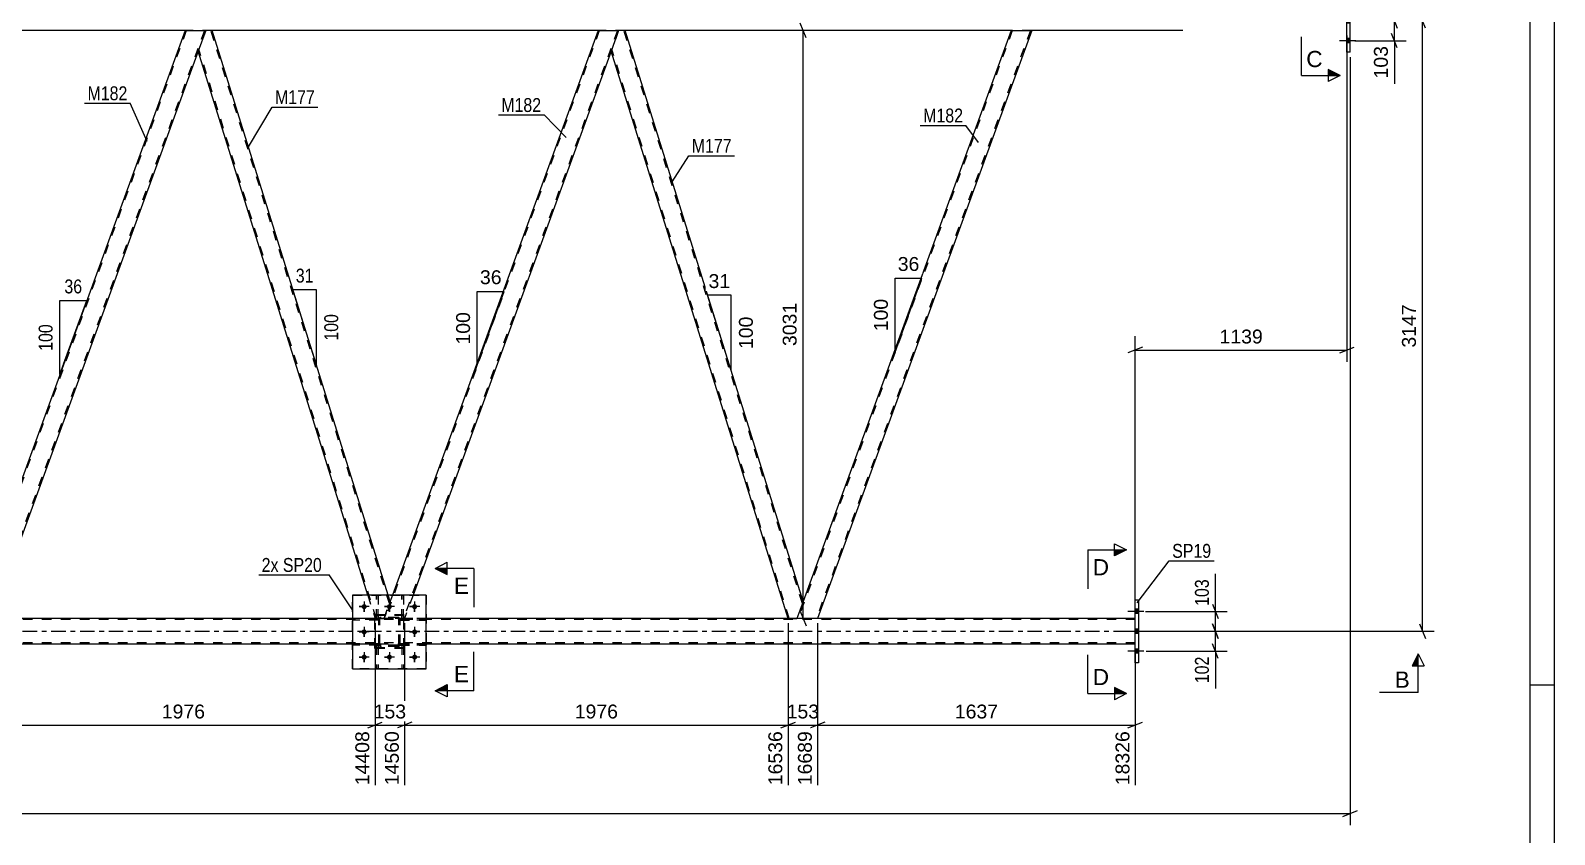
# Model space of a CAD drawing. Header units: millimetres. Extents: x 0 to 841, y 0 to 594.
# Drawn here: x 526.8 to 841, y 267.2 to 433 of the extents above; entities that cross this region are included whole.
import ezdxf

# ---------------------------------------------------------------- set-up
doc = ezdxf.new("R2010")
doc.units = ezdxf.units.MM
doc.linetypes.add('DXK_LINE_DOT2', pattern=[3.9198, 1.9599, -1.9599])
doc.linetypes.add('DXK_LINE_DOT3', pattern=[5.9187, 2.979, -0.9799, 0.9799, -0.9799])
doc.styles.add('Arial', font='ARIAL.TTF', dxfattribs={"height": 0.2})
doc.styles.add('Arial Narrow', font='ARIALN.TTF', dxfattribs={"height": 0.2})

# ---------------------------------------------------------------- blocks, each defined once
blk = doc.blocks.new('Unknown-318886728-1115')
at = {"color": 5, "linetype": 'Continuous'}
for p, q in [((841, 0), (841, 594)), ((836, 5), (836, 589)), ((841, 298), (836, 298))]:
    blk.add_line(p, q, dxfattribs=at)
blk = doc.blocks.new('Part-318886728-4066 - 3866')
at = {"color": 2, "linetype": 'Continuous'}
for p, q in [((798.22, 428.47), (798.22, 441.47)), ((798.86, 441.47), (798.22, 441.47)), ((798.86, 428.47), (798.86, 441.47)), ((798.86, 428.47), (798.22, 428.47))]:
    blk.add_line(p, q, dxfattribs=at)
blk = doc.blocks.new('Part-318886728-3874 - 3866')
at = {"color": 2, "linetype": 'Continuous'}
for p, q in [((558.69, 432.97), (479.13, 432.97)), ((643.83, 432.97), (564.27, 432.97)), ((728.96, 432.97), (649.4, 432.97)), ((764.37, 432.97), (733.22, 432.97))]:
    blk.add_line(p, q, dxfattribs=at)
at = {"color": 7, "linetype": 'DXK_LINE_DOT2'}
for p, q in [((564.27, 432.97), (558.69, 432.97)), ((649.4, 432.97), (643.83, 432.97)), ((733.22, 432.97), (728.96, 432.97))]:
    blk.add_line(p, q, dxfattribs=at)
blk = doc.blocks.new('Bolt-318886728-3894 - 3866')
at = {"linetype": 'Continuous'}
for points in [[(798.86, 438.63), (798.86, 439.51), (798.22, 439.51), (798.22, 438.63)], [(798.86, 438.63), (798.86, 439.51), (798.22, 439.51), (798.22, 438.63)], [(798.86, 438.63), (798.86, 439.51), (798.22, 439.51), (798.22, 438.63)], [(798.86, 434.51), (798.86, 435.39), (798.22, 435.39), (798.22, 434.51)], [(798.86, 434.51), (798.86, 435.39), (798.22, 435.39), (798.22, 434.51)], [(798.86, 430.43), (798.86, 431.31), (798.22, 431.31), (798.22, 430.43)], [(798.86, 430.43), (798.86, 431.31), (798.22, 431.31), (798.22, 430.43)], [(798.86, 430.43), (798.86, 431.31), (798.22, 431.31), (798.22, 430.43)]]:
    blk.add_hatch(color=1, dxfattribs=at).paths.add_polyline_path(points)
at = {"color": 1, "linetype": 'Continuous'}
for p, q in [((800.02, 439.07), (796.7, 439.07)), ((800.02, 439.07), (796.7, 439.07)), ((800.02, 439.07), (796.7, 439.07)), ((798.86, 439.51), (798.22, 439.51)), ((798.86, 439.51), (798.22, 439.51)), ((798.86, 439.51), (798.22, 439.51)), ((798.86, 438.63), (798.22, 438.63)), ((798.86, 438.63), (798.22, 438.63)), ((798.86, 438.63), (798.22, 438.63)), ((800.02, 434.95), (796.7, 434.95)), ((800.02, 434.95), (796.7, 434.95)), ((798.86, 435.39), (798.22, 435.39)), ((798.86, 435.39), (798.22, 435.39)), ((798.86, 434.51), (798.22, 434.51)), ((798.86, 434.51), (798.22, 434.51)), ((800.02, 430.87), (796.7, 430.87)), ((800.02, 430.87), (796.7, 430.87)), ((800.02, 430.87), (796.7, 430.87)), ((798.86, 431.31), (798.22, 431.31)), ((798.86, 431.31), (798.22, 431.31)), ((798.86, 431.31), (798.22, 431.31)), ((798.86, 430.43), (798.22, 430.43)), ((798.86, 430.43), (798.22, 430.43)), ((798.86, 430.43), (798.22, 430.43))]:
    blk.add_line(p, q, dxfattribs=at)
blk = doc.blocks.new('Part-318886728-3965 - 3866')
at = {"color": 7, "linetype": 'DXK_LINE_DOT2'}
for p, q in [((598.62, 306.54), (593.22, 306.54)), ((593.22, 306.22), (593.22, 306.54)), ((598.62, 306.22), (593.22, 306.22)), ((598.02, 306.22), (598.02, 306.54)), ((598.62, 306.54), (598.62, 306.22))]:
    blk.add_line(p, q, dxfattribs=at)
blk = doc.blocks.new('Part-318886728-4193 - 3866')
at = {"color": 7, "linetype": 'DXK_LINE_DOT2'}
for p, q in [((603.82, 312.38), (597.82, 312.38)), ((597.82, 305.58), (597.82, 312.38)), ((603.82, 305.58), (603.82, 312.38)), ((603.82, 305.58), (597.82, 305.58))]:
    blk.add_line(p, q, dxfattribs=at)
blk = doc.blocks.new('Part-318886728-4252 - 3866')
at = {"color": 7, "linetype": 'DXK_LINE_DOT2'}
for p, q in [((598.62, 306.54), (593.22, 306.54)), ((593.22, 306.54), (593.22, 306.22)), ((598.62, 306.22), (593.22, 306.22)), ((598.02, 306.22), (598.02, 306.54)), ((598.62, 306.22), (598.62, 306.54))]:
    blk.add_line(p, q, dxfattribs=at)
blk = doc.blocks.new('Part-318886728-4170 - 3866')
at = {"color": 7, "linetype": 'DXK_LINE_DOT2'}
for p, q in [((608.42, 306.54), (603.02, 306.54)), ((603.02, 306.54), (603.02, 306.22)), ((603.02, 306.22), (608.42, 306.22)), ((603.62, 306.22), (603.62, 306.54)), ((608.42, 306.22), (608.42, 306.54))]:
    blk.add_line(p, q, dxfattribs=at)
blk = doc.blocks.new('Part-318886728-3964 - 3866')
at = {"color": 7, "linetype": 'DXK_LINE_DOT2'}
for p, q in [((598.62, 311.74), (593.22, 311.74)), ((593.22, 311.42), (593.22, 311.74)), ((598.62, 311.42), (593.22, 311.42)), ((598.02, 311.42), (598.02, 311.74)), ((598.62, 311.74), (598.62, 311.42))]:
    blk.add_line(p, q, dxfattribs=at)
blk = doc.blocks.new('Part-318886728-3967 - 3866')
at = {"color": 7, "linetype": 'DXK_LINE_DOT2'}
for p, q in [((598.18, 311.73), (598.18, 316.58)), ((598.18, 316.58), (598.5, 316.58)), ((598.5, 316.58), (598.5, 311.73)), ((598.18, 312.33), (598.5, 312.33)), ((598.5, 311.73), (598.18, 311.73))]:
    blk.add_line(p, q, dxfattribs=at)
blk = doc.blocks.new('Part-318886728-3989 - 3866')
at = {"color": 2, "linetype": 'Continuous'}
for p, q in [((562.95, 432.97), (561.4, 428.72)), ((564.27, 432.97), (562.95, 432.97)), ((600.55, 316.58), (564.27, 432.97)), ((596.36, 316.58), (561.4, 428.72))]:
    blk.add_line(p, q, dxfattribs=at)
at = {"color": 7, "linetype": 'DXK_LINE_DOT2'}
for p, q in [((600.83, 314.85), (564.02, 432.97)), ((598.11, 311.75), (561.54, 429.09)), ((596.36, 316.58), (597.86, 311.75)), ((599.71, 311.75), (600.97, 315.22)), ((600.97, 315.22), (600.55, 316.58)), ((597.86, 311.75), (599.71, 311.75))]:
    blk.add_line(p, q, dxfattribs=at)
blk = doc.blocks.new('Part-318886728-4292 - 3866')
at = {"color": 2, "linetype": 'Continuous'}
for p, q in [((754.57, 302.61), (754.57, 315.61)), ((754.57, 315.61), (755.21, 315.61)), ((755.21, 315.61), (755.21, 302.61)), ((755.21, 302.61), (754.57, 302.61))]:
    blk.add_line(p, q, dxfattribs=at)
blk = doc.blocks.new('Part-318886728-4016 - 3866')
at = {"color": 7, "linetype": 'DXK_LINE_DOT2'}
for p, q in [((603.02, 311.42), (603.02, 311.74)), ((603.02, 311.74), (608.42, 311.74)), ((608.42, 311.42), (603.02, 311.42)), ((603.62, 311.42), (603.62, 311.74)), ((608.42, 311.74), (608.42, 311.42))]:
    blk.add_line(p, q, dxfattribs=at)
blk = doc.blocks.new('Part-318886728-4017 - 3866')
at = {"color": 7, "linetype": 'DXK_LINE_DOT2'}
for p, q in [((603.02, 306.22), (603.02, 306.54)), ((603.02, 306.54), (608.42, 306.54)), ((608.42, 306.22), (603.02, 306.22)), ((603.62, 306.22), (603.62, 306.54)), ((608.42, 306.54), (608.42, 306.22))]:
    blk.add_line(p, q, dxfattribs=at)
blk = doc.blocks.new('Part-318886728-4022 - 3866')
at = {"color": 2, "linetype": 'Continuous'}
for p, q in [((648.08, 432.97), (646.54, 428.72)), ((649.4, 432.97), (648.08, 432.97)), ((686.1, 315.22), (649.4, 432.97)), ((683, 311.75), (646.54, 428.72)), ((685.83, 314.48), (684.84, 311.75)), ((686.1, 315.22), (685.83, 314.48))]:
    blk.add_line(p, q, dxfattribs=at)
at = {"color": 7, "linetype": 'DXK_LINE_DOT2'}
for p, q in [((685.97, 314.85), (649.15, 432.97)), ((683.25, 311.75), (646.67, 429.09)), ((686.08, 315.17), (685.83, 314.48)), ((683, 311.75), (684.84, 311.75))]:
    blk.add_line(p, q, dxfattribs=at)
blk = doc.blocks.new('Part-318886728-4027 - 3866')
at = {"color": 7, "linetype": 'DXK_LINE_DOT2'}
for p, q in [((729.22, 432.97), (685.1, 311.75)), ((732.96, 432.97), (688.84, 311.75)), ((729.22, 432.97), (729.24, 432.97)), ((686.1, 315.22), (684.84, 311.75)), ((689.1, 311.75), (684.84, 311.75))]:
    blk.add_line(p, q, dxfattribs=at)
at = {"color": 2, "linetype": 'Continuous'}
for p, q in [((728.96, 432.97), (686.1, 315.22)), ((733.22, 432.97), (689.1, 311.75)), ((728.96, 432.97), (733.22, 432.97))]:
    blk.add_line(p, q, dxfattribs=at)
blk = doc.blocks.new('Part-318886728-4253 - 3866')
at = {"color": 7, "linetype": 'DXK_LINE_DOT2'}
for p, q in [((603.38, 311.73), (603.38, 316.58)), ((603.38, 316.58), (603.7, 316.58)), ((603.7, 316.58), (603.7, 311.73)), ((603.38, 312.33), (603.7, 312.33)), ((603.7, 311.73), (603.38, 311.73))]:
    blk.add_line(p, q, dxfattribs=at)
blk = doc.blocks.new('Part-318886728-4073 - 3866')
at = {"color": 7, "linetype": 'DXK_LINE_DOT2'}
for p, q in [((598.62, 311.5), (598.66, 311.68)), ((598.66, 311.68), (598.62, 311.5)), ((598.62, 306.46), (598.62, 311.5)), ((598.86, 311.5), (598.88, 311.59)), ((598.86, 306.46), (598.86, 311.5)), ((598.88, 311.59), (598.93, 311.67)), ((598.92, 311.94), (599.1, 311.98)), ((599.1, 311.98), (598.92, 311.94)), ((598.93, 311.67), (599.01, 311.72)), ((599.01, 311.72), (599.1, 311.74)), ((602.54, 311.98), (599.1, 311.98)), ((599.1, 311.74), (602.54, 311.74)), ((602.54, 311.98), (602.73, 311.94)), ((602.73, 311.94), (602.54, 311.98)), ((602.54, 311.74), (602.64, 311.72)), ((602.64, 311.72), (602.71, 311.67)), ((602.71, 311.67), (602.77, 311.59)), ((602.77, 311.59), (602.78, 311.5)), ((602.78, 306.46), (602.78, 311.5)), ((602.99, 311.68), (603.02, 311.5)), ((603.02, 311.5), (602.99, 311.68)), ((603.02, 306.46), (603.02, 311.5)), ((598.66, 306.27), (598.62, 306.46)), ((598.62, 306.46), (598.66, 306.27)), ((598.88, 306.36), (598.86, 306.46)), ((598.93, 306.29), (598.88, 306.36)), ((599.1, 305.98), (598.92, 306.01)), ((598.92, 306.01), (599.1, 305.98)), ((599.01, 306.23), (598.93, 306.29)), ((599.1, 306.22), (599.01, 306.23)), ((602.54, 306.22), (599.1, 306.22)), ((602.54, 305.98), (599.1, 305.98)), ((602.64, 306.23), (602.54, 306.22)), ((602.73, 306.01), (602.54, 305.98)), ((602.54, 305.98), (602.73, 306.01)), ((602.71, 306.29), (602.64, 306.23)), ((602.77, 306.36), (602.71, 306.29)), ((602.78, 306.46), (602.77, 306.36)), ((603.02, 306.46), (602.99, 306.27)), ((602.99, 306.27), (603.02, 306.46))]:
    blk.add_line(p, q, dxfattribs=at)
at = {"color": 7, "linetype": 'DXK_LINE_DOT3'}
blk.add_line((600.82, 308.98), (600.82, 308.98), dxfattribs=at)
at = {"color": 7, "linetype": 'DXK_LINE_DOT2'}
for centre, start, end in [((599.1, 311.5), 112.5, 157.5), ((599.1, 311.5), 112.5, 157.5), ((602.54, 311.5), 22.5, 67.5), ((602.54, 311.5), 22.5, 67.5), ((599.1, 306.46), 202.5, 247.5), ((599.1, 306.46), 202.5, 247.5), ((602.54, 306.46), 292.5, 337.5), ((602.54, 306.46), 292.5, 337.5)]:
    blk.add_arc(centre, 0.48, start, end, dxfattribs=at)
blk = doc.blocks.new('Part-318886728-4223 - 3866')
at = {"color": 7, "linetype": 'DXK_LINE_DOT2'}
for p, q in [((754.57, 311.51), (69.47, 311.51)), ((754.57, 311.75), (337.82, 311.75)), ((608.42, 311.75), (593.22, 311.75)), ((754.57, 306.47), (754.57, 311.75)), ((754.57, 306.71), (69.47, 306.71)), ((608.42, 306.47), (593.22, 306.47))]:
    blk.add_line(p, q, dxfattribs=at)
at = {"color": 2, "linetype": 'Continuous'}
for p, q in [((593.22, 311.75), (353.02, 311.75)), ((754.57, 311.75), (608.42, 311.75)), ((593.22, 306.47), (353.02, 306.47)), ((754.57, 306.47), (608.42, 306.47))]:
    blk.add_line(p, q, dxfattribs=at)
at = {"color": 7, "linetype": 'DXK_LINE_DOT3'}
blk.add_line((69.47, 309.11), (754.57, 309.11), dxfattribs=at)
blk = doc.blocks.new('Part-318886728-4078 - 3866')
at = {"color": 7, "linetype": 'DXK_LINE_DOT2'}
for p, q in [((644.08, 432.97), (599.96, 311.75)), ((647.83, 432.97), (603.71, 311.75)), ((644.08, 432.97), (644.1, 432.97)), ((648.08, 432.97), (646.54, 428.72)), ((601.46, 316.58), (599.71, 311.75)), ((605.72, 316.58), (603.96, 311.75)), ((603.96, 311.75), (599.71, 311.75))]:
    blk.add_line(p, q, dxfattribs=at)
at = {"color": 2, "linetype": 'Continuous'}
for p, q in [((643.83, 432.97), (601.46, 316.58)), ((643.83, 432.97), (648.08, 432.97)), ((646.54, 428.72), (605.72, 316.58))]:
    blk.add_line(p, q, dxfattribs=at)
blk = doc.blocks.new('Part-318886728-4083 - 3866')
at = {"color": 7, "linetype": 'DXK_LINE_DOT2'}
for p, q in [((558.95, 432.97), (514.83, 311.75)), ((562.69, 432.97), (518.57, 311.75)), ((558.95, 432.97), (558.97, 432.97)), ((562.95, 432.97), (561.4, 428.72)), ((515.84, 315.22), (514.57, 311.75)), ((518.83, 311.75), (514.57, 311.75))]:
    blk.add_line(p, q, dxfattribs=at)
at = {"color": 2, "linetype": 'Continuous'}
for p, q in [((558.69, 432.97), (515.84, 315.22)), ((558.69, 432.97), (562.95, 432.97)), ((561.4, 428.72), (518.83, 311.75))]:
    blk.add_line(p, q, dxfattribs=at)
blk = doc.blocks.new('Part-318886728-4086 - 3866')
at = {"color": 2, "linetype": 'Continuous'}
for p, q in [((603.38, 316.58), (603.38, 316.58)), ((603.7, 316.58), (603.38, 316.58)), ((603.7, 316.58), (603.7, 316.58))]:
    blk.add_line(p, q, dxfattribs=at)
at = {"color": 7, "linetype": 'DXK_LINE_DOT2'}
for p, q in [((603.38, 311.73), (603.38, 316.58)), ((603.7, 311.73), (603.7, 316.58)), ((603.38, 312.33), (603.7, 312.33)), ((603.7, 311.73), (603.38, 311.73))]:
    blk.add_line(p, q, dxfattribs=at)
blk = doc.blocks.new('Part-318886728-4098 - 3866')
at = {"color": 7, "linetype": 'DXK_LINE_DOT2'}
for p, q in [((598.5, 306.21), (598.18, 306.21)), ((598.18, 306.21), (598.18, 301.38)), ((598.18, 305.61), (598.5, 305.61)), ((598.5, 306.21), (598.5, 301.38)), ((598.18, 301.38), (598.5, 301.38))]:
    blk.add_line(p, q, dxfattribs=at)
blk = doc.blocks.new('Part-318886728-4101 - 3866')
at = {"color": 7, "linetype": 'DXK_LINE_DOT2'}
for p, q in [((598.18, 306.21), (598.5, 306.21)), ((598.18, 306.21), (598.18, 301.38)), ((598.18, 305.61), (598.5, 305.61)), ((598.5, 306.21), (598.5, 301.38)), ((598.5, 301.38), (598.18, 301.38))]:
    blk.add_line(p, q, dxfattribs=at)
blk = doc.blocks.new('Part-318886728-4171 - 3866')
at = {"color": 7, "linetype": 'DXK_LINE_DOT2'}
for p, q in [((598.62, 311.74), (593.22, 311.74)), ((593.22, 311.74), (593.22, 311.42)), ((598.62, 311.42), (593.22, 311.42)), ((598.02, 311.42), (598.02, 311.74)), ((598.62, 311.42), (598.62, 311.74))]:
    blk.add_line(p, q, dxfattribs=at)
blk = doc.blocks.new('Bolt-318886728-4173 - 3866')
at = {"linetype": 'Continuous'}
for points in [[(755.21, 312.77), (755.21, 313.65), (754.57, 313.65), (754.57, 312.77)], [(755.21, 312.77), (755.21, 313.65), (754.57, 313.65), (754.57, 312.77)], [(755.21, 312.77), (755.21, 313.65), (754.57, 313.65), (754.57, 312.77)], [(755.21, 308.65), (755.21, 309.53), (754.57, 309.53), (754.57, 308.65)], [(755.21, 308.65), (755.21, 309.53), (754.57, 309.53), (754.57, 308.65)], [(755.21, 304.57), (755.21, 305.45), (754.57, 305.45), (754.57, 304.57)], [(755.21, 304.57), (755.21, 305.45), (754.57, 305.45), (754.57, 304.57)], [(755.21, 304.57), (755.21, 305.45), (754.57, 305.45), (754.57, 304.57)]]:
    blk.add_hatch(color=1, dxfattribs=at).paths.add_polyline_path(points)
at = {"color": 1, "linetype": 'Continuous'}
for p, q in [((756.37, 313.21), (753.05, 313.21)), ((756.37, 313.21), (753.05, 313.21)), ((756.37, 313.21), (753.05, 313.21)), ((755.21, 313.65), (754.57, 313.65)), ((755.21, 313.65), (754.57, 313.65)), ((755.21, 313.65), (754.57, 313.65)), ((755.21, 312.77), (754.57, 312.77)), ((755.21, 312.77), (754.57, 312.77)), ((755.21, 312.77), (754.57, 312.77)), ((756.37, 309.09), (753.05, 309.09)), ((756.37, 309.09), (753.05, 309.09)), ((755.21, 309.53), (754.57, 309.53)), ((755.21, 309.53), (754.57, 309.53)), ((755.21, 308.65), (754.57, 308.65)), ((755.21, 308.65), (754.57, 308.65)), ((756.37, 305.01), (753.05, 305.01)), ((756.37, 305.01), (753.05, 305.01)), ((756.37, 305.01), (753.05, 305.01)), ((755.21, 305.45), (754.57, 305.45)), ((755.21, 305.45), (754.57, 305.45)), ((755.21, 305.45), (754.57, 305.45)), ((755.21, 304.57), (754.57, 304.57)), ((755.21, 304.57), (754.57, 304.57)), ((755.21, 304.57), (754.57, 304.57))]:
    blk.add_line(p, q, dxfattribs=at)
blk = doc.blocks.new('Bolt-318886728-4174 - 3866')
at = {"linetype": 'Continuous'}
for points in [[(596.14, 314.18, -1), (595.1, 314.18, -1)], [(601.34, 314.18, -1), (600.3, 314.18, -1)], [(606.54, 314.18, -1), (605.5, 314.18, -1)], [(596.14, 308.98, -1), (595.1, 308.98, -1)], [(606.54, 308.98, -1), (605.5, 308.98, -1)], [(596.14, 303.78, -1), (595.1, 303.78, -1)], [(601.34, 303.78, -1), (600.3, 303.78, -1)], [(606.54, 303.78, -1), (605.5, 303.78, -1)]]:
    blk.add_hatch(color=1, dxfattribs=at).paths.add_polyline_path(points)
at = {"color": 1, "linetype": 'Continuous'}
for p, q in [((596.66, 314.18), (594.58, 314.18)), ((595.62, 315.22), (595.62, 313.14)), ((601.86, 314.18), (599.78, 314.18)), ((600.82, 315.22), (600.82, 313.14)), ((607.06, 314.18), (604.98, 314.18)), ((606.02, 315.22), (606.02, 313.14)), ((596.66, 308.98), (594.58, 308.98)), ((595.62, 310.02), (595.62, 307.94)), ((607.06, 308.98), (604.98, 308.98)), ((606.02, 310.02), (606.02, 307.94)), ((595.62, 304.82), (595.62, 302.74)), ((600.82, 304.82), (600.82, 302.74)), ((606.02, 304.82), (606.02, 302.74)), ((596.66, 303.78), (594.58, 303.78)), ((601.86, 303.78), (599.78, 303.78)), ((607.06, 303.78), (604.98, 303.78))]:
    blk.add_line(p, q, dxfattribs=at)
blk = doc.blocks.new('Bolt-318886728-4175 - 3866')
at = {"color": 1, "linetype": 'Continuous'}
for p, q in [((594.58, 314.18), (595.28, 314.18)), ((595.62, 315.22), (595.62, 314.52)), ((596.66, 314.18), (595.97, 314.18)), ((599.78, 314.18), (600.48, 314.18)), ((600.82, 315.22), (600.82, 314.52)), ((601.86, 314.18), (601.17, 314.18)), ((604.98, 314.18), (605.68, 314.18)), ((606.02, 315.22), (606.02, 314.52)), ((607.06, 314.18), (606.37, 314.18)), ((595.62, 313.14), (595.62, 313.83)), ((600.82, 313.14), (600.82, 313.83)), ((606.02, 313.14), (606.02, 313.83)), ((594.58, 308.98), (595.28, 308.98)), ((595.62, 310.02), (595.62, 309.32)), ((595.62, 307.94), (595.62, 308.63)), ((596.66, 308.98), (595.97, 308.98)), ((604.98, 308.98), (605.68, 308.98)), ((606.02, 310.02), (606.02, 309.32)), ((606.02, 307.94), (606.02, 308.63)), ((607.06, 308.98), (606.37, 308.98)), ((595.62, 304.82), (595.62, 304.12)), ((600.82, 304.82), (600.82, 304.12)), ((606.02, 304.82), (606.02, 304.12)), ((594.58, 303.78), (595.28, 303.78)), ((595.62, 302.74), (595.62, 303.43)), ((596.66, 303.78), (595.97, 303.78)), ((599.78, 303.78), (600.48, 303.78)), ((600.82, 302.74), (600.82, 303.43)), ((601.86, 303.78), (601.17, 303.78)), ((604.98, 303.78), (605.68, 303.78)), ((606.02, 302.74), (606.02, 303.43)), ((607.06, 303.78), (606.37, 303.78))]:
    blk.add_line(p, q, dxfattribs=at)
blk = doc.blocks.new('Part-318886728-4192 - 3866')
at = {"color": 7, "linetype": 'DXK_LINE_DOT2'}
for p, q in [((603.82, 312.51), (597.82, 312.51)), ((597.82, 305.71), (597.82, 312.51)), ((603.82, 305.71), (603.82, 312.51)), ((603.82, 305.71), (597.82, 305.71))]:
    blk.add_line(p, q, dxfattribs=at)
blk = doc.blocks.new('Part-318886728-4208 - 3866')
at = {"color": 2, "linetype": 'Continuous'}
for p, q in [((593.22, 316.58), (593.22, 301.38)), ((608.42, 316.58), (593.22, 316.58)), ((608.42, 301.38), (608.42, 316.58)), ((593.22, 301.38), (608.42, 301.38))]:
    blk.add_line(p, q, dxfattribs=at)
blk = doc.blocks.new('Part-318886728-4213 - 3866')
at = {"color": 7, "linetype": 'DXK_LINE_DOT2'}
for p, q in [((593.22, 301.38), (593.22, 316.58)), ((593.22, 316.58), (608.42, 316.58)), ((608.42, 316.58), (608.42, 301.38)), ((608.42, 301.38), (593.22, 301.38))]:
    blk.add_line(p, q, dxfattribs=at)
blk = doc.blocks.new('Part-318886728-4246 - 3866')
at = {"color": 7, "linetype": 'DXK_LINE_DOT2'}
for p, q in [((603.7, 306.21), (603.38, 306.21)), ((603.38, 306.21), (603.38, 301.38)), ((603.38, 305.61), (603.7, 305.61)), ((603.7, 306.21), (603.7, 301.38)), ((603.38, 301.38), (603.7, 301.38))]:
    blk.add_line(p, q, dxfattribs=at)
blk = doc.blocks.new('Part-318886728-4248 - 3866')
at = {"color": 7, "linetype": 'DXK_LINE_DOT2'}
for p, q in [((598.62, 311.5), (598.66, 311.68)), ((598.66, 311.68), (598.62, 311.5)), ((598.62, 306.46), (598.62, 311.5)), ((598.86, 311.5), (598.88, 311.59)), ((598.86, 306.46), (598.86, 311.5)), ((598.88, 311.59), (598.93, 311.67)), ((598.92, 311.94), (599.1, 311.98)), ((599.1, 311.98), (598.92, 311.94)), ((598.93, 311.67), (599.01, 311.72)), ((599.01, 311.72), (599.1, 311.74)), ((602.54, 311.98), (599.1, 311.98)), ((599.1, 311.74), (602.54, 311.74)), ((602.54, 311.98), (602.73, 311.94)), ((602.73, 311.94), (602.54, 311.98)), ((602.54, 311.74), (602.64, 311.72)), ((602.64, 311.72), (602.71, 311.67)), ((602.71, 311.67), (602.77, 311.59)), ((602.77, 311.59), (602.78, 311.5)), ((602.78, 306.46), (602.78, 311.5)), ((602.99, 311.68), (603.02, 311.5)), ((603.02, 311.5), (602.99, 311.68)), ((603.02, 306.46), (603.02, 311.5)), ((598.66, 306.27), (598.62, 306.46)), ((598.62, 306.46), (598.66, 306.27)), ((598.88, 306.36), (598.86, 306.46)), ((598.93, 306.29), (598.88, 306.36)), ((599.1, 305.98), (598.92, 306.01)), ((598.92, 306.01), (599.1, 305.98)), ((599.01, 306.23), (598.93, 306.29)), ((599.1, 306.22), (599.01, 306.23)), ((602.54, 306.22), (599.1, 306.22)), ((602.54, 305.98), (599.1, 305.98)), ((602.64, 306.23), (602.54, 306.22)), ((602.73, 306.01), (602.54, 305.98)), ((602.54, 305.98), (602.73, 306.01)), ((602.71, 306.29), (602.64, 306.23)), ((602.77, 306.36), (602.71, 306.29)), ((602.78, 306.46), (602.77, 306.36)), ((603.02, 306.46), (602.99, 306.27)), ((602.99, 306.27), (603.02, 306.46))]:
    blk.add_line(p, q, dxfattribs=at)
at = {"color": 7, "linetype": 'DXK_LINE_DOT3'}
blk.add_line((600.82, 308.98), (600.82, 308.98), dxfattribs=at)
at = {"color": 7, "linetype": 'DXK_LINE_DOT2'}
for centre, start, end in [((599.1, 311.5), 112.5, 157.5), ((599.1, 311.5), 112.5, 157.5), ((602.54, 311.5), 22.5, 67.5), ((602.54, 311.5), 22.5, 67.5), ((599.1, 306.46), 202.5, 247.5), ((599.1, 306.46), 202.5, 247.5), ((602.54, 306.46), 292.5, 337.5), ((602.54, 306.46), 292.5, 337.5)]:
    blk.add_arc(centre, 0.48, start, end, dxfattribs=at)
blk = doc.blocks.new('Part-318886728-4249 - 3866')
at = {"color": 7, "linetype": 'DXK_LINE_DOT2'}
for p, q in [((608.42, 311.74), (603.02, 311.74)), ((603.02, 311.74), (603.02, 311.42)), ((603.02, 311.42), (608.42, 311.42)), ((603.62, 311.42), (603.62, 311.74)), ((608.42, 311.42), (608.42, 311.74))]:
    blk.add_line(p, q, dxfattribs=at)
blk = doc.blocks.new('Part-318886728-4255 - 3866')
at = {"color": 7, "linetype": 'DXK_LINE_DOT2'}
for p, q in [((603.38, 306.21), (603.7, 306.21)), ((603.38, 306.21), (603.38, 301.38)), ((603.38, 305.61), (603.7, 305.61)), ((603.7, 306.21), (603.7, 301.38)), ((603.7, 301.38), (603.38, 301.38))]:
    blk.add_line(p, q, dxfattribs=at)
blk = doc.blocks.new('Part-318886728-4266 - 3866')
at = {"color": 2, "linetype": 'Continuous'}
for p, q in [((598.18, 316.58), (598.18, 316.58)), ((598.5, 316.58), (598.18, 316.58)), ((598.5, 316.58), (598.5, 316.58))]:
    blk.add_line(p, q, dxfattribs=at)
at = {"color": 7, "linetype": 'DXK_LINE_DOT2'}
for p, q in [((598.18, 311.73), (598.18, 316.58)), ((598.5, 311.73), (598.5, 316.58)), ((598.18, 312.33), (598.5, 312.33)), ((598.5, 311.73), (598.18, 311.73))]:
    blk.add_line(p, q, dxfattribs=at)
blk = doc.blocks.new('StraightDimension-318886728-4522 - 3866')
at = {"color": 7, "linetype": 'Continuous'}
for p, q in [((683, 310.75), (683, 277.37)), ((689.1, 310.75), (689.1, 277.37)), ((681.5, 289.18), (684.5, 290.38)), ((683, 289.78), (689.1, 289.78)), ((690.6, 290.38), (687.6, 289.18))]:
    blk.add_line(p, q, dxfattribs=at)
at = {"color": 0}
blk.add_wipeout([(689.98, 290.53), (689.98, 294.73), (682.11, 294.73), (682.11, 290.53)], dxfattribs=at)
at = {"color": 3, "style": 'Arial'}
blk.add_text('153', height=2.865, dxfattribs=at).set_placement((682.71, 291.13))
at = {"color": 0, "linetype": 'Continuous'}
blk.add_wipeout([(688.5, 289.08), (684.3, 289.08), (684.3, 276.77), (688.5, 276.77)], dxfattribs=at)
at = {"color": 3, "linetype": 'Continuous', "style": 'Arial'}
blk.add_text('16689', height=2.865, rotation=90.0002, dxfattribs=at).set_placement((687.9, 277.37))
blk = doc.blocks.new('StraightDimension-318886728-9799 - 3866')
at = {"color": 7, "linetype": 'Continuous'}
for p, q in [((799.22, 434.97), (816.17, 434.97)), ((814.37, 433.47), (813.17, 436.47)), ((813.77, 309.11), (813.77, 434.97)), ((755.57, 309.11), (816.17, 309.11)), ((813.17, 310.61), (814.37, 307.61))]:
    blk.add_line(p, q, dxfattribs=at)
at = {"color": 0}
blk.add_wipeout([(813.02, 377.09), (808.82, 377.09), (808.82, 366.99), (813.02, 366.99)], dxfattribs=at)
at = {"color": 3, "style": 'Arial'}
blk.add_text('3147', height=2.865, rotation=90.0002, dxfattribs=at).set_placement((812.42, 367.59))
blk = doc.blocks.new('AngleDimension-318886728-5257 - 3866')
at = {"color": 7, "linetype": 'Continuous'}
for p, q in [((585.76, 379.5), (580.94, 379.5)), ((585.76, 364.03), (580.94, 379.5)), ((585.76, 364.03), (585.76, 379.5)), ((585.72, 364.14), (585.76, 364.03))]:
    blk.add_line(p, q, dxfattribs=at)
at = {"color": 0}
for points in [[(585.77, 380.4), (585.77, 384.6), (580.92, 384.6), (580.92, 380.4)], [(590.86, 375.11), (586.66, 375.11), (586.66, 368.42), (590.86, 368.42)]]:
    blk.add_wipeout(points, dxfattribs=at)
at = {"color": 3, "style": 'Arial Narrow'}
blk.add_text('31', height=2.863, dxfattribs=at).set_placement((581.52, 381))
blk.add_text('100', height=2.863, rotation=90.0002, dxfattribs=at).set_placement((590.26, 369.02))
blk = doc.blocks.new('StraightDimension-318886728-4345 - 3866')
at = {"color": 7, "linetype": 'Continuous'}
for p, q in [((798.86, 427.47), (798.86, 269.13)), ((60.21, 271.53), (798.86, 271.53)), ((797.36, 270.93), (800.36, 272.13))]:
    blk.add_line(p, q, dxfattribs=at)
blk = doc.blocks.new('AngleDimension-318886728-4816 - 3866')
at = {"color": 7, "linetype": 'Continuous'}
for p, q in [((705.07, 381.9), (710.61, 381.9)), ((705.07, 366.68), (710.61, 381.9)), ((705.07, 366.68), (705.07, 381.9)), ((707.64, 373.76), (710.61, 381.9))]:
    blk.add_line(p, q, dxfattribs=at)
at = {"color": 0}
for points in [[(710.66, 382.8), (710.66, 387), (705.01, 387), (705.01, 382.8)], [(704.17, 378.23), (699.97, 378.23), (699.97, 370.36), (704.17, 370.36)]]:
    blk.add_wipeout(points, dxfattribs=at)
at = {"color": 3, "style": 'Arial'}
blk.add_text('36', height=2.865, dxfattribs=at).set_placement((705.61, 383.4))
blk.add_text('100', height=2.865, rotation=90.0002, dxfattribs=at).set_placement((703.57, 370.96))
blk = doc.blocks.new('StraightDimension-318886728-4513 - 3866')
at = {"color": 7, "linetype": 'Continuous'}
for p, q in [((689.1, 310.75), (689.1, 277.37)), ((754.57, 305.47), (754.57, 277.37)), ((690.6, 290.38), (687.6, 289.18)), ((689.1, 289.78), (754.57, 289.78)), ((753.07, 289.18), (756.07, 290.38))]:
    blk.add_line(p, q, dxfattribs=at)
at = {"color": 0}
blk.add_wipeout([(726.88, 290.53), (726.88, 294.73), (716.78, 294.73), (716.78, 290.53)], dxfattribs=at)
at = {"color": 0, "linetype": 'Continuous'}
blk.add_wipeout([(753.97, 289.08), (749.77, 289.08), (749.77, 276.77), (753.97, 276.77)], dxfattribs=at)
at = {"color": 3, "style": 'Arial'}
blk.add_text('1637', height=2.865, dxfattribs=at).set_placement((717.38, 291.13))
at = {"color": 3, "linetype": 'Continuous', "style": 'Arial'}
blk.add_text('18326', height=2.865, rotation=90.0002, dxfattribs=at).set_placement((753.37, 277.37))
blk = doc.blocks.new('StraightDimension-318886728-4536 - 3866')
at = {"color": 7, "linetype": 'Continuous'}
for p, q in [((603.96, 310.75), (603.96, 277.37)), ((683, 310.75), (683, 277.37)), ((605.46, 290.38), (602.46, 289.18)), ((603.96, 289.78), (683, 289.78)), ((681.5, 289.18), (684.5, 290.38))]:
    blk.add_line(p, q, dxfattribs=at)
at = {"color": 0}
blk.add_wipeout([(648.53, 290.53), (648.53, 294.73), (638.43, 294.73), (638.43, 290.53)], dxfattribs=at)
at = {"color": 0, "linetype": 'Continuous'}
blk.add_wipeout([(682.4, 289.08), (678.2, 289.08), (678.2, 276.77), (682.4, 276.77)], dxfattribs=at)
at = {"color": 3, "style": 'Arial'}
blk.add_text('1976', height=2.865, dxfattribs=at).set_placement((639.03, 291.13))
at = {"color": 3, "linetype": 'Continuous', "style": 'Arial'}
blk.add_text('16536', height=2.865, rotation=90.0002, dxfattribs=at).set_placement((681.8, 277.37))
blk = doc.blocks.new('StraightDimension-318886728-4550 - 3866')
at = {"color": 7, "linetype": 'Continuous'}
for p, q in [((597.86, 310.75), (597.86, 277.37)), ((603.96, 310.75), (603.96, 277.37)), ((596.36, 289.18), (599.36, 290.38)), ((597.86, 289.78), (603.96, 289.78)), ((605.46, 290.38), (602.46, 289.18))]:
    blk.add_line(p, q, dxfattribs=at)
at = {"color": 0}
blk.add_wipeout([(604.85, 290.53), (604.85, 294.73), (596.98, 294.73), (596.98, 290.53)], dxfattribs=at)
at = {"color": 3, "style": 'Arial'}
blk.add_text('153', height=2.865, dxfattribs=at).set_placement((597.58, 291.13))
at = {"color": 0, "linetype": 'Continuous'}
blk.add_wipeout([(603.36, 289.08), (599.16, 289.08), (599.16, 276.77), (603.36, 276.77)], dxfattribs=at)
at = {"color": 3, "linetype": 'Continuous', "style": 'Arial'}
blk.add_text('14560', height=2.865, rotation=90.0002, dxfattribs=at).set_placement((602.76, 277.37))
blk = doc.blocks.new('StraightDimension-318886728-4564 - 3866')
at = {"color": 7, "linetype": 'Continuous'}
for p, q in [((518.83, 310.75), (518.83, 277.37)), ((597.86, 310.75), (597.86, 277.37)), ((520.33, 290.38), (517.33, 289.18)), ((518.83, 289.78), (597.86, 289.78)), ((596.36, 289.18), (599.36, 290.38))]:
    blk.add_line(p, q, dxfattribs=at)
at = {"color": 0}
blk.add_wipeout([(563.39, 290.53), (563.39, 294.73), (553.3, 294.73), (553.3, 290.53)], dxfattribs=at)
at = {"color": 0, "linetype": 'Continuous'}
blk.add_wipeout([(597.26, 289.08), (593.06, 289.08), (593.06, 276.77), (597.26, 276.77)], dxfattribs=at)
at = {"color": 3, "style": 'Arial'}
blk.add_text('1976', height=2.865, dxfattribs=at).set_placement((553.9, 291.13))
at = {"color": 3, "linetype": 'Continuous', "style": 'Arial'}
blk.add_text('14408', height=2.865, rotation=90.0002, dxfattribs=at).set_placement((596.66, 277.37))
blk = doc.blocks.new('StraightDimension-318886728-9988 - 3866')
at = {"color": 7, "linetype": 'Continuous'}
for p, q in [((756.69, 309.11), (773.49, 309.11)), ((770.49, 310.61), (771.69, 307.61)), ((771.09, 305.01), (771.09, 309.11)), ((756.82, 305.01), (773.49, 305.01)), ((771.69, 303.51), (770.49, 306.51))]:
    blk.add_line(p, q, dxfattribs=at)
at = {"color": 0}
blk.add_wipeout([(770.34, 304.49), (766.14, 304.49), (766.14, 297.8), (770.34, 297.8)], dxfattribs=at)
at = {"color": 7, "linetype": 'Continuous'}
blk.add_line((771.09, 305.01), (771.09, 297.28), dxfattribs=at)
blk.add_line((771.09, 305.01), (771.09, 297.28), dxfattribs=at)
at = {"color": 3, "style": 'Arial Narrow'}
blk.add_text('102', height=2.863, rotation=90.0002, dxfattribs=at).set_placement((769.74, 298.4))
blk = doc.blocks.new('AngleDimension-318886728-4744 - 3866')
at = {"color": 7, "linetype": 'Continuous'}
for p, q in [((671.24, 378.37), (666.42, 378.37)), ((671.24, 362.9), (666.42, 378.37)), ((671.24, 362.9), (671.24, 378.37)), ((671.26, 362.83), (671.24, 362.9))]:
    blk.add_line(p, q, dxfattribs=at)
at = {"color": 0}
for points in [[(671.66, 379.27), (671.66, 383.47), (666.01, 383.47), (666.01, 379.27)], [(676.34, 374.57), (672.14, 374.57), (672.14, 366.7), (676.34, 366.7)]]:
    blk.add_wipeout(points, dxfattribs=at)
at = {"color": 3, "style": 'Arial'}
blk.add_text('31', height=2.865, dxfattribs=at).set_placement((666.61, 379.87))
blk.add_text('100', height=2.865, rotation=90.0002, dxfattribs=at).set_placement((675.74, 367.3))
blk = doc.blocks.new('AngleDimension-318886728-4755 - 3866')
at = {"color": 7, "linetype": 'Continuous'}
for p, q in [((618.94, 379.17), (624.48, 379.17)), ((618.94, 363.95), (624.48, 379.17)), ((618.94, 363.95), (618.94, 379.17)), ((618.48, 362.67), (618.94, 363.95))]:
    blk.add_line(p, q, dxfattribs=at)
at = {"color": 0}
for points in [[(624.53, 380.07), (624.53, 384.27), (618.89, 384.27), (618.89, 380.07)], [(618.04, 375.5), (613.84, 375.5), (613.84, 367.62), (618.04, 367.62)]]:
    blk.add_wipeout(points, dxfattribs=at)
at = {"color": 3, "style": 'Arial'}
blk.add_text('36', height=2.865, dxfattribs=at).set_placement((619.49, 380.67))
blk.add_text('100', height=2.865, rotation=90.0002, dxfattribs=at).set_placement((617.44, 368.22))
blk = doc.blocks.new('StraightDimension-318886728-4783 - 3866')
at = {"color": 7, "linetype": 'Continuous'}
for p, q in [((799.86, 434.97), (810.39, 434.97)), ((807.39, 436.47), (808.59, 433.47)), ((807.99, 430.87), (807.99, 434.97)), ((799.86, 430.87), (810.39, 430.87)), ((808.59, 429.37), (807.39, 432.37))]:
    blk.add_line(p, q, dxfattribs=at)
at = {"color": 0}
blk.add_wipeout([(807.24, 430.35), (803.04, 430.35), (803.04, 422.48), (807.24, 422.48)], dxfattribs=at)
at = {"color": 7, "linetype": 'Continuous'}
blk.add_line((807.99, 430.87), (807.99, 421.95), dxfattribs=at)
blk.add_line((807.99, 430.87), (807.99, 421.95), dxfattribs=at)
at = {"color": 3, "style": 'Arial'}
blk.add_text('103', height=2.865, rotation=90.0002, dxfattribs=at).set_placement((806.64, 423.08))
blk = doc.blocks.new('StraightDimension-318886728-4800 - 3866')
at = {"color": 7, "linetype": 'Continuous'}
for p, q in [((686.71, 431.47), (685.51, 434.47)), ((713.99, 432.97), (683.26, 432.97)), ((686.11, 311.75), (686.11, 432.97)), ((713.99, 311.75), (683.26, 311.75)), ((685.51, 313.25), (686.71, 310.25))]:
    blk.add_line(p, q, dxfattribs=at)
at = {"color": 0}
blk.add_wipeout([(685.36, 377.41), (681.16, 377.41), (681.16, 367.31), (685.36, 367.31)], dxfattribs=at)
at = {"color": 3, "style": 'Arial'}
blk.add_text('3031', height=2.865, rotation=90.0002, dxfattribs=at).set_placement((684.76, 367.91))
blk = doc.blocks.new('StraightDimension-318886728-5138 - 3866')
at = {"color": 7, "linetype": 'Continuous'}
for p, q in [((798.22, 431.97), (798.22, 364.69)), ((756.07, 367.69), (753.07, 366.49)), ((754.57, 312.75), (754.57, 369.94)), ((796.72, 366.49), (799.72, 367.69)), ((754.57, 367.09), (798.22, 367.09))]:
    blk.add_line(p, q, dxfattribs=at)
at = {"color": 0}
blk.add_wipeout([(781.44, 367.84), (781.44, 372.04), (771.35, 372.04), (771.35, 367.84)], dxfattribs=at)
at = {"color": 3, "style": 'Arial'}
blk.add_text('1139', height=2.865, dxfattribs=at).set_placement((771.95, 368.44))
blk = doc.blocks.new('AngleDimension-318886728-5243 - 3866')
at = {"color": 7, "linetype": 'Continuous'}
for p, q in [((532.88, 377.27), (538.42, 377.27)), ((532.88, 362.05), (538.42, 377.27)), ((532.88, 362.05), (532.88, 377.27)), ((533.66, 364.19), (538.42, 377.27))]:
    blk.add_line(p, q, dxfattribs=at)
at = {"color": 0}
for points in [[(538.08, 378.17), (538.08, 382.37), (533.22, 382.37), (533.22, 378.17)], [(531.98, 373), (527.78, 373), (527.78, 366.32), (531.98, 366.32)]]:
    blk.add_wipeout(points, dxfattribs=at)
at = {"color": 3, "style": 'Arial Narrow'}
blk.add_text('36', height=2.863, dxfattribs=at).set_placement((533.82, 378.77))
blk.add_text('100', height=2.863, rotation=90.0002, dxfattribs=at).set_placement((531.38, 366.92))
blk = doc.blocks.new('StraightDimension-318886728-9987 - 3866')
at = {"color": 7, "linetype": 'Continuous'}
for p, q in [((770.49, 314.71), (771.69, 311.71)), ((756.69, 313.21), (773.49, 313.21)), ((771.09, 309.11), (771.09, 313.21)), ((756.69, 309.11), (773.49, 309.11)), ((771.69, 307.61), (770.49, 310.61))]:
    blk.add_line(p, q, dxfattribs=at)
at = {"color": 0}
blk.add_wipeout([(770.34, 320.42), (766.14, 320.42), (766.14, 313.74), (770.34, 313.74)], dxfattribs=at)
at = {"color": 7, "linetype": 'Continuous'}
blk.add_line((771.09, 313.21), (771.09, 320.95), dxfattribs=at)
blk.add_line((771.09, 313.21), (771.09, 320.95), dxfattribs=at)
at = {"color": 3, "style": 'Arial Narrow'}
blk.add_text('103', height=2.863, rotation=90.0002, dxfattribs=at).set_placement((769.74, 314.34))
blk = doc.blocks.new('SectionMark-318886728-5284 - 3866')
at = {"color": 6, "linetype": 'Continuous'}
for p, q in [((610.22, 322.07), (612.72, 323.32)), ((618.22, 322.07), (610.22, 322.07)), ((618.22, 296.86), (610.22, 296.86)), ((612.72, 295.61), (610.22, 296.86))]:
    blk.add_line(p, q, dxfattribs=at)
at = {"color": 0, "linetype": 'Continuous'}
for points in [[(617.22, 316.82), (617.22, 320.32), (614.11, 320.32), (614.11, 316.82)], [(617.22, 298.61), (617.22, 302.11), (614.11, 302.11), (614.11, 298.61)]]:
    blk.add_wipeout(points, dxfattribs=at)
at = {"linetype": 'Continuous'}
for points in [[(612.72, 322.07), (612.72, 320.82), (610.22, 322.07)], [(612.72, 298.11), (612.72, 296.86), (610.22, 296.86)]]:
    blk.add_hatch(color=6, dxfattribs=at).paths.add_polyline_path(points)
at = {"color": 6, "linetype": 'Continuous'}
for p, q in [((610.22, 322.07), (612.72, 320.82)), ((612.72, 320.82), (612.72, 323.32)), ((618.22, 322.07), (618.22, 314.07)), ((618.22, 296.86), (618.22, 304.86)), ((610.22, 296.86), (612.72, 298.11)), ((612.72, 298.11), (612.72, 295.61))]:
    blk.add_line(p, q, dxfattribs=at)
at = {"color": 3, "linetype": 'Continuous', "style": 'Arial'}
for p in [(614.11, 316.82), (614.11, 298.61)]:
    blk.add_text('E', height=3.34, dxfattribs=at).set_placement(p)
blk = doc.blocks.new('SectionMark-318886728-5288 - 3866')
at = {"color": 6, "linetype": 'Continuous'}
for p, q in [((750.3, 327.14), (752.8, 325.89)), ((744.8, 325.89), (752.8, 325.89)), ((744.8, 296.25), (752.8, 296.25)), ((752.8, 296.25), (750.3, 295))]:
    blk.add_line(p, q, dxfattribs=at)
at = {"color": 0, "linetype": 'Continuous'}
for points in [[(749.17, 320.64), (749.17, 324.14), (745.8, 324.14), (745.8, 320.64)], [(749.17, 298), (749.17, 301.5), (745.8, 301.5), (745.8, 298)]]:
    blk.add_wipeout(points, dxfattribs=at)
at = {"linetype": 'Continuous'}
for points in [[(750.3, 324.64), (750.3, 325.89), (752.8, 325.89)], [(750.3, 296.25), (750.3, 297.5), (752.8, 296.25)]]:
    blk.add_hatch(color=6, dxfattribs=at).paths.add_polyline_path(points)
at = {"color": 6, "linetype": 'Continuous'}
for p, q in [((750.3, 324.64), (750.3, 327.14)), ((744.8, 325.89), (744.8, 317.89)), ((752.8, 325.89), (750.3, 324.64)), ((744.8, 296.25), (744.8, 304.25)), ((752.8, 296.25), (750.3, 297.5)), ((750.3, 297.5), (750.3, 295))]:
    blk.add_line(p, q, dxfattribs=at)
at = {"color": 3, "linetype": 'Continuous', "style": 'Arial'}
for p in [(745.8, 320.64), (745.8, 298)]:
    blk.add_text('D', height=3.34, dxfattribs=at).set_placement(p)
blk = doc.blocks.new('Mark-318886728-3985 - 3866')
at = {"color": 0}
blk.add_wipeout([(585.46, 417.79), (585.46, 420.79), (577.23, 420.79), (577.23, 417.79)], dxfattribs=at)
blk.add_wipeout([(585.46, 417.79), (585.46, 420.79), (577.23, 420.79), (577.23, 417.79)], dxfattribs=at)
at = {"color": 30, "linetype": 'Continuous'}
for p, q in [((571.74, 409), (576.63, 417.19)), ((576.63, 417.19), (586.06, 417.19))]:
    blk.add_line(p, q, dxfattribs=at)
at = {"color": 3, "style": 'Arial Narrow'}
blk.add_text('M177', height=2.863, dxfattribs=at).set_placement((577.23, 417.79))
blk = doc.blocks.new('Mark-318886728-4018 - 3866')
at = {"color": 0}
blk.add_wipeout([(671.37, 407.75), (671.37, 410.75), (663.15, 410.75), (663.15, 407.75)], dxfattribs=at)
blk.add_wipeout([(671.37, 407.75), (671.37, 410.75), (663.15, 410.75), (663.15, 407.75)], dxfattribs=at)
at = {"color": 30, "linetype": 'Continuous'}
for p, q in [((659.13, 401.77), (662.55, 407.15)), ((662.55, 407.15), (671.97, 407.15))]:
    blk.add_line(p, q, dxfattribs=at)
at = {"color": 3, "style": 'Arial Narrow'}
blk.add_text('M177', height=2.863, dxfattribs=at).set_placement((663.15, 407.75))
blk = doc.blocks.new('Mark-318886728-4023 - 3866')
at = {"color": 0}
blk.add_wipeout([(719.08, 414.01), (719.08, 417.01), (710.86, 417.01), (710.86, 414.01)], dxfattribs=at)
blk.add_wipeout([(719.08, 414.01), (719.08, 417.01), (710.86, 417.01), (710.86, 414.01)], dxfattribs=at)
at = {"color": 30, "linetype": 'Continuous'}
for p in [(710.26, 413.41), (722.29, 409.89)]:
    blk.add_line(p, (719.68, 413.41), dxfattribs=at)
at = {"color": 3, "style": 'Arial Narrow'}
blk.add_text('M182', height=2.863, dxfattribs=at).set_placement((710.86, 414.01))
blk = doc.blocks.new('Mark-318886728-4074 - 3866')
at = {"color": 0}
blk.add_wipeout([(632.11, 416.17), (632.11, 419.17), (623.88, 419.17), (623.88, 416.17)], dxfattribs=at)
blk.add_wipeout([(632.11, 416.17), (632.11, 419.17), (623.88, 419.17), (623.88, 416.17)], dxfattribs=at)
at = {"color": 30, "linetype": 'Continuous'}
for p in [(623.28, 415.57), (637.25, 410.93)]:
    blk.add_line(p, (632.71, 415.57), dxfattribs=at)
at = {"color": 3, "style": 'Arial Narrow'}
blk.add_text('M182', height=2.863, dxfattribs=at).set_placement((623.88, 416.17))
blk = doc.blocks.new('Mark-318886728-4079 - 3866')
at = {"color": 0}
blk.add_wipeout([(546.81, 418.59), (546.81, 421.59), (538.59, 421.59), (538.59, 418.59)], dxfattribs=at)
blk.add_wipeout([(546.81, 418.59), (546.81, 421.59), (538.59, 421.59), (538.59, 418.59)], dxfattribs=at)
at = {"color": 30, "linetype": 'Continuous'}
for p in [(537.99, 417.99), (550.88, 410.07)]:
    blk.add_line(p, (547.41, 417.99), dxfattribs=at)
at = {"color": 3, "style": 'Arial Narrow'}
blk.add_text('M182', height=2.863, dxfattribs=at).set_placement((538.59, 418.59))
blk = doc.blocks.new('Mark-318886728-4288 - 3866')
at = {"color": 0}
blk.add_wipeout([(770.23, 324.25), (770.23, 327.25), (762.19, 327.25), (762.19, 324.25)], dxfattribs=at)
blk.add_wipeout([(770.23, 324.25), (770.23, 327.25), (762.19, 327.25), (762.19, 324.25)], dxfattribs=at)
at = {"color": 30, "linetype": 'Continuous'}
for p, q in [((754.96, 314.98), (761.59, 323.65)), ((761.59, 323.65), (770.83, 323.65))]:
    blk.add_line(p, q, dxfattribs=at)
at = {"color": 3, "style": 'Arial Narrow'}
blk.add_text('SP19', height=2.863, dxfattribs=at).set_placement((762.19, 324.25))
blk = doc.blocks.new('SectionMark-318886728-5290 - 3866')
at = {"color": 6, "linetype": 'Continuous'}
for p, q in [((788.82, 450.05), (796.82, 450.05)), ((794.32, 451.3), (796.82, 450.05)), ((788.82, 423.67), (796.82, 423.67)), ((796.82, 423.67), (794.32, 422.42))]:
    blk.add_line(p, q, dxfattribs=at)
at = {"color": 0, "linetype": 'Continuous'}
for points in [[(793.19, 444.8), (793.19, 448.3), (789.82, 448.3), (789.82, 444.8)], [(793.19, 425.42), (793.19, 428.92), (789.82, 428.92), (789.82, 425.42)]]:
    blk.add_wipeout(points, dxfattribs=at)
at = {"linetype": 'Continuous'}
for points in [[(794.32, 448.8), (794.32, 450.05), (796.82, 450.05)], [(794.32, 423.67), (794.32, 424.92), (796.82, 423.67)]]:
    blk.add_hatch(color=6, dxfattribs=at).paths.add_polyline_path(points)
at = {"color": 6, "linetype": 'Continuous'}
for p, q in [((788.82, 450.05), (788.82, 442.05)), ((794.32, 448.8), (794.32, 451.3)), ((796.82, 450.05), (794.32, 448.8)), ((788.82, 423.67), (788.82, 431.67)), ((796.82, 423.67), (794.32, 424.92)), ((794.32, 424.92), (794.32, 422.42))]:
    blk.add_line(p, q, dxfattribs=at)
at = {"color": 3, "linetype": 'Continuous', "style": 'Arial'}
for p in [(789.82, 444.8), (789.82, 425.42)]:
    blk.add_text('C', height=3.34, dxfattribs=at).set_placement(p)
blk = doc.blocks.new('SectionMark-318886728-5294 - 3866')
at = {"color": 6, "linetype": 'Continuous'}
for p, q in [((812.91, 296.47), (812.91, 304.47)), ((812.91, 304.47), (814.16, 301.97))]:
    blk.add_line(p, q, dxfattribs=at)
at = {"color": 0, "linetype": 'Continuous'}
blk.add_wipeout([(811.16, 297.47), (811.16, 300.97), (808.05, 300.97), (808.05, 297.47)], dxfattribs=at)
at = {"linetype": 'Continuous'}
blk.add_hatch(color=6, dxfattribs=at).paths.add_polyline_path([(812.91, 301.97), (811.66, 301.97), (812.91, 304.47)])
at = {"color": 6, "linetype": 'Continuous'}
for p, q in [((812.91, 304.47), (811.66, 301.97)), ((811.66, 301.97), (814.16, 301.97)), ((812.91, 296.47), (804.91, 296.47))]:
    blk.add_line(p, q, dxfattribs=at)
at = {"color": 3, "linetype": 'Continuous', "style": 'Arial'}
blk.add_text('B', height=3.34, dxfattribs=at).set_placement((808.05, 297.47))
blk = doc.blocks.new('MarkSet-318886728-5324 - 3866')
at = {"color": 0}
blk.add_wipeout([(577.96, 321.35), (577.96, 324.35), (574.49, 324.35), (574.49, 321.35)], dxfattribs=at)
blk.add_wipeout([(577.96, 321.35), (577.96, 324.35), (574.49, 324.35), (574.49, 321.35)], dxfattribs=at)
blk.add_wipeout([(586.9, 321.35), (586.9, 324.35), (578.86, 324.35), (578.86, 321.35)], dxfattribs=at)
blk.add_wipeout([(586.9, 321.35), (586.9, 324.35), (578.86, 324.35), (578.86, 321.35)], dxfattribs=at)
at = {"color": 30, "linetype": 'Continuous'}
for p in [(573.89, 320.75), (593.22, 313.52)]:
    blk.add_line(p, (588.4, 320.75), dxfattribs=at)
at = {"color": 3, "style": 'Arial Narrow'}
for s, p in [('2x', (574.49, 321.35)), ('SP20', (578.86, 321.35))]:
    blk.add_text(s, height=2.863, dxfattribs=at).set_placement(p)

msp = doc.modelspace()

# ---------------------------------------------------------------- block references
for name in ['Unknown-318886728-1115', 'Part-318886728-4066 - 3866', 'Part-318886728-3874 - 3866', 'Bolt-318886728-3894 - 3866', 'Part-318886728-4083 - 3866', 'Part-318886728-3989 - 3866', 'Part-318886728-4078 - 3866', 'Part-318886728-4022 - 3866', 'Part-318886728-4027 - 3866', 'Part-318886728-4208 - 3866', 'Part-318886728-4213 - 3866', 'Bolt-318886728-4174 - 3866', 'Bolt-318886728-4175 - 3866', 'Part-318886728-3967 - 3866', 'Part-318886728-4266 - 3866', 'Part-318886728-4253 - 3866', 'Part-318886728-4086 - 3866', 'Part-318886728-4292 - 3866', 'Part-318886728-4223 - 3866', 'Part-318886728-3964 - 3866', 'Part-318886728-4171 - 3866', 'Part-318886728-4192 - 3866', 'Part-318886728-4193 - 3866', 'Part-318886728-4073 - 3866', 'Part-318886728-4248 - 3866', 'Part-318886728-4016 - 3866', 'Part-318886728-4249 - 3866', 'Bolt-318886728-4173 - 3866', 'Part-318886728-3965 - 3866', 'Part-318886728-4252 - 3866', 'Part-318886728-4098 - 3866', 'Part-318886728-4101 - 3866', 'Part-318886728-4170 - 3866', 'Part-318886728-4017 - 3866', 'Part-318886728-4246 - 3866', 'Part-318886728-4255 - 3866']:
    msp.add_blockref(name, (0, 0))

# ---------------------------------------------------------------- next in the draw order: block references
for name in ['StraightDimension-318886728-9799 - 3866', 'AngleDimension-318886728-5257 - 3866', 'StraightDimension-318886728-4522 - 3866']:
    msp.add_blockref(name, (0, 0))

# ---------------------------------------------------------------- next in the draw order: block references
msp.add_blockref('StraightDimension-318886728-4345 - 3866', (0, 0))

# ---------------------------------------------------------------- next in the draw order: block references
for name in ['StraightDimension-318886728-4783 - 3866', 'Mark-318886728-4079 - 3866', 'Mark-318886728-3985 - 3866', 'Mark-318886728-4074 - 3866', 'Mark-318886728-4018 - 3866', 'AngleDimension-318886728-4816 - 3866', 'AngleDimension-318886728-4755 - 3866', 'AngleDimension-318886728-4744 - 3866', 'AngleDimension-318886728-5243 - 3866', 'MarkSet-318886728-5324 - 3866', 'StraightDimension-318886728-4536 - 3866', 'StraightDimension-318886728-4513 - 3866']:
    msp.add_blockref(name, (0, 0))

# ---------------------------------------------------------------- next in the draw order: block references
for name in ['StraightDimension-318886728-4800 - 3866', 'StraightDimension-318886728-5138 - 3866', 'SectionMark-318886728-5284 - 3866', 'StraightDimension-318886728-4550 - 3866', 'StraightDimension-318886728-9988 - 3866']:
    msp.add_blockref(name, (0, 0))

# ---------------------------------------------------------------- next in the draw order: block references
for name in ['SectionMark-318886728-5290 - 3866', 'Mark-318886728-4023 - 3866', 'SectionMark-318886728-5288 - 3866', 'StraightDimension-318886728-9987 - 3866', 'StraightDimension-318886728-4564 - 3866']:
    msp.add_blockref(name, (0, 0))

# ---------------------------------------------------------------- next in the draw order: block references
for name in ['Mark-318886728-4288 - 3866', 'SectionMark-318886728-5294 - 3866']:
    msp.add_blockref(name, (0, 0))

doc.saveas('drawing.dxf')
